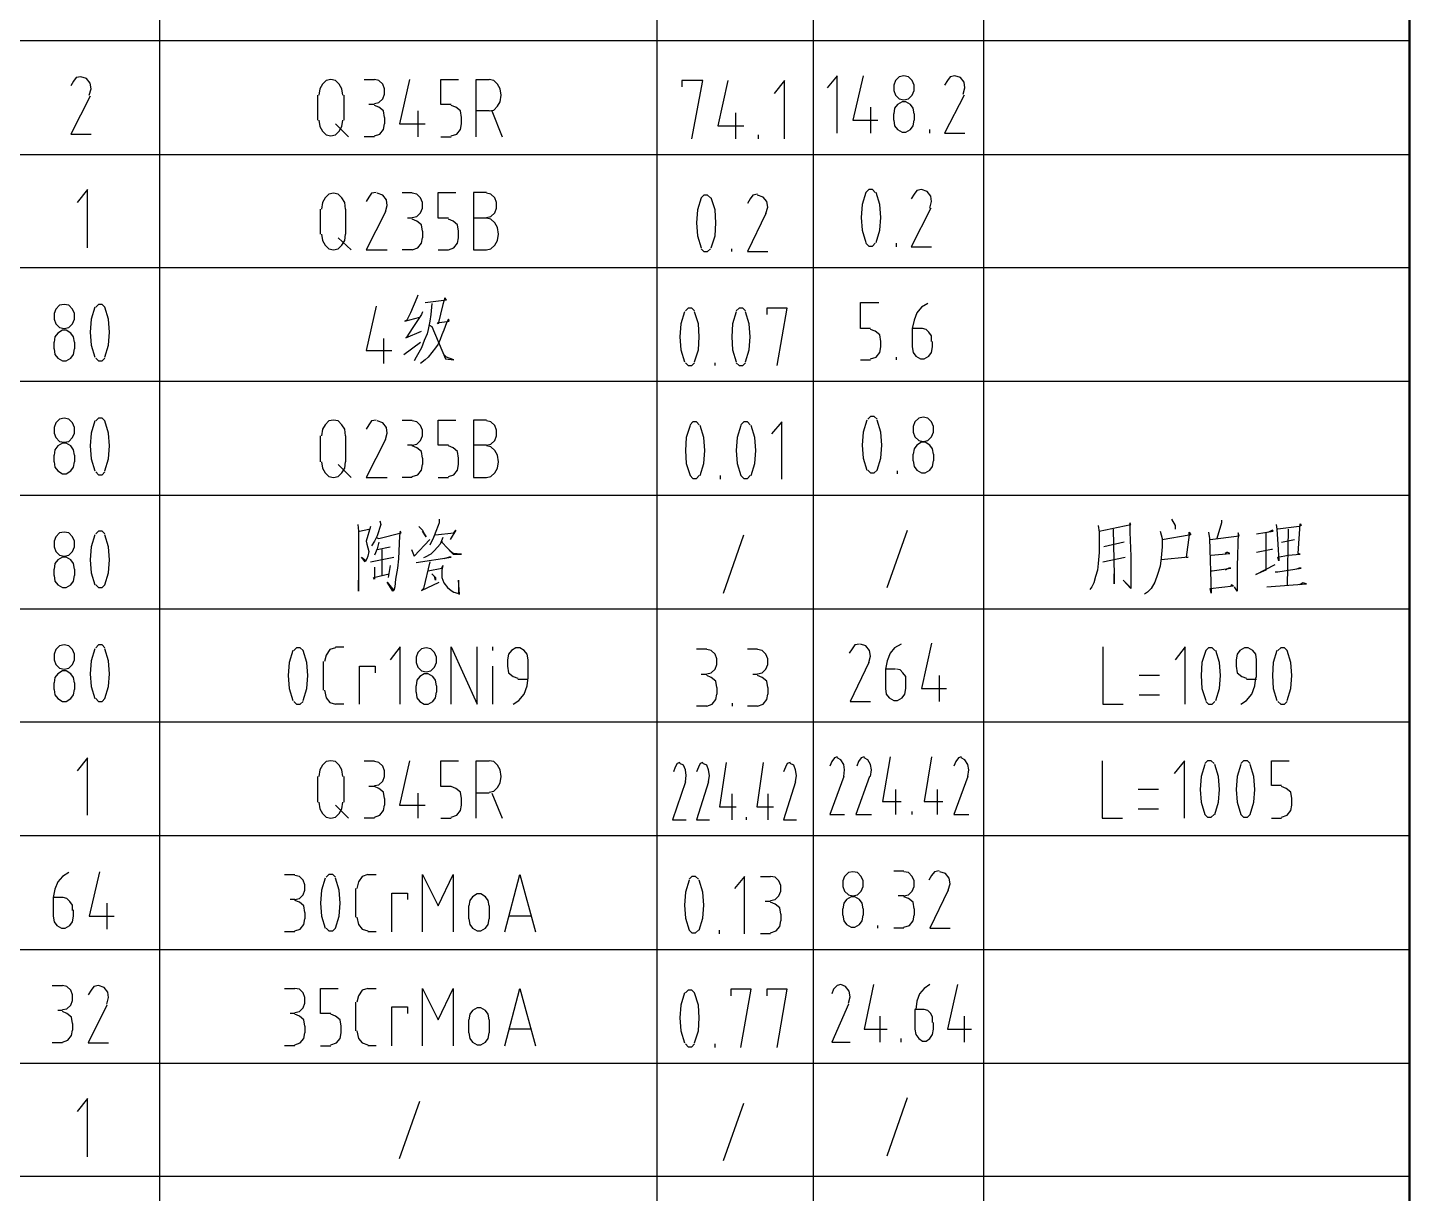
# Model space of a CAD drawing. Header units: millimetres. Extents: x -830 to 4759, y -3917 to 4295.
# Drawn here: x 3786 to 4759, y -1315 to -495 of the extents above; entities that cross this region are included whole.
import ezdxf

# ---------------------------------------------------------------- set-up
doc = ezdxf.new("R2010")
doc.units = ezdxf.units.MM
doc.layers.add('1', color=7, linetype='Continuous')

msp = doc.modelspace()

# ---------------------------------------------------------------- linework, layer by layer
at = {"layer": '1', "color": 0, "lineweight": 50}
for points in [[(-829.97, -3912.18), (-829.97, 4295.37), (4758.8, 4295.37), (4758.8, -3912.18), (-829.97, -3912.18)], [(4758.8, -423.51), (4758.8, -503.66)], [(4758.8, -503.66), (4758.8, -583.81)], [(4758.8, -583.81), (4758.8, -663.3)], [(4758.8, -663.3), (4758.8, -743.45)], [(4758.8, -743.45), (4758.8, -823.6)], [(4758.8, -823.6), (4758.8, -903.74)], [(4758.8, -903.74), (4758.8, -983.24)], [(4758.8, -983.24), (4758.8, -1063.39)], [(4758.8, -1063.39), (4758.8, -1143.53)], [(4758.8, -1143.53), (4758.8, -1223.68)], [(4758.8, -1223.68), (4758.8, -1303.17)], [(4758.8, -1303.17), (4758.8, -1382.67)]]:
    msp.add_lwpolyline(points, dxfattribs=at)
at = {"layer": '1', "color": 0, "lineweight": 25}
for points in [[(3879.14, -423.51), (3879.14, -503.66)], [(4229.05, -423.51), (4229.05, -503.66)], [(4339.17, -423.51), (4339.17, -503.66)], [(4459.07, -423.51), (4459.07, -503.66)], [(2959.08, -503.66), (4758.8, -503.66)], [(2959.08, -503.66), (4758.8, -503.66)], [(3879.14, -503.66), (3879.14, -583.81)], [(4229.05, -503.66), (4229.05, -583.81)], [(4339.17, -503.66), (4339.17, -583.81)], [(4459.07, -503.66), (4459.07, -583.81)], [(3829.62, -542.11), (3830.92, -537.54), (3830.27, -533.64), (3827.67, -530.38), (3823.76, -529.07), (3820.5, -529.73), (3818.54, -532.33), (3816.59, -535.59)], [(4008.16, -542.11), (4007.51, -537.54), (4005.55, -534.29), (4002.95, -531.68), (3999.69, -531.03), (3996.43, -531.68), (3993.82, -534.29), (3991.87, -537.54), (3991.22, -542.11)], [(4023.15, -531.03), (4030.31, -531.03)], [(4030.31, -547.97), (4033.57, -547.32), (4036.18, -544.71), (4037.48, -541.45), (4037.48, -537.54), (4036.18, -534.29), (4033.57, -531.68), (4030.31, -531.03)], [(4055.08, -531.03), (4047.91, -562.31), (4066.15, -562.31)], [(4084.4, -548.62), (4077.23, -548.62), (4077.23, -531.03), (4089.61, -531.03)], [(4101.99, -571.43), (4101.99, -531.03), (4111.11, -531.03)], [(4111.11, -553.18), (4114.37, -552.53), (4116.98, -549.93), (4118.93, -546.67), (4119.58, -542.11), (4118.93, -537.54), (4116.98, -534.29), (4114.37, -531.68), (4111.11, -531.03)], [(4253.81, -572.73), (4261.63, -531.68), (4246.65, -531.68), (4246.65, -536.24)], [(4279.23, -531.68), (4272.06, -563.61), (4290.3, -563.61)], [(4318.97, -572.73), (4318.97, -531.68), (4311.81, -540.8)], [(4356.11, -568.82), (4356.11, -528.42), (4348.95, -536.89)], [(4374.36, -528.42), (4367.19, -559.7), (4384.78, -559.7)], [(4403.03, -528.42), (4399.77, -529.07), (4397.17, -531.68), (4395.86, -534.94), (4395.86, -538.85), (4397.17, -542.11), (4399.77, -544.71), (4403.03, -545.36), (4406.29, -544.71), (4408.89, -542.11), (4410.2, -538.85), (4410.2, -534.94), (4408.89, -531.68), (4406.29, -529.07), (4403.03, -528.42)], [(4444.73, -541.45), (4446.04, -536.89), (4445.38, -532.98), (4442.78, -529.73), (4438.87, -528.42), (4435.61, -529.07), (4433.65, -531.68), (4431.7, -534.94)], [(3830.27, -542.76), (3816.59, -569.47), (3830.92, -569.47)], [(3990.57, -559.7), (3990.57, -542.11)], [(4008.81, -542.11), (4008.81, -559.7)], [(4445.38, -542.11), (4431.7, -568.82), (4446.04, -568.82)], [(4030.31, -548.62), (4026.4, -548.62)], [(4037.48, -557.74), (4036.83, -553.18), (4033.57, -550.58), (4030.31, -549.27)], [(4060.94, -553.18), (4060.94, -571.43)], [(4091.56, -557.74), (4090.91, -553.18), (4087.66, -550.58), (4084.4, -549.27)], [(4111.11, -553.18), (4101.99, -553.18)], [(4113.07, -553.18), (4120.24, -571.43)], [(4379.57, -550.58), (4379.57, -568.82)], [(4410.2, -555.14), (4409.55, -551.23), (4407.59, -548.62), (4404.33, -546.67), (4401.73, -546.67), (4398.47, -548.62), (4396.51, -551.23), (4395.86, -555.14)], [(3991.22, -559.7), (3991.87, -564.26), (3993.82, -567.52), (3996.43, -570.12), (3999.69, -570.78), (4002.95, -570.12), (4005.55, -567.52), (4007.51, -564.26), (4008.16, -559.7)], [(4002.95, -562.31), (4012.07, -571.43)], [(4030.31, -570.78), (4034.22, -569.47), (4036.83, -566.22), (4037.48, -562.31)], [(4037.48, -557.74), (4037.48, -562.31)], [(4084.4, -570.78), (4088.31, -569.47), (4090.91, -566.22), (4091.56, -562.31)], [(4091.56, -562.31), (4091.56, -557.74)], [(4284.44, -554.49), (4284.44, -572.73)], [(4395.86, -559.7), (4395.86, -555.14)], [(4395.86, -559.7), (4396.51, -563.61), (4398.47, -566.22), (4401.73, -568.17), (4404.33, -568.17), (4407.59, -566.22), (4409.55, -563.61), (4410.2, -559.7)], [(4410.2, -555.14), (4410.2, -559.7)], [(4030.31, -571.43), (4023.15, -571.43)], [(4077.23, -571.43), (4084.4, -571.43)], [(4300.73, -572.73), (4300.73, -570.12)], [(4421.27, -568.82), (4421.27, -566.22)], [(2959.08, -583.81), (4758.8, -583.81)], [(2959.08, -583.81), (4758.8, -583.81)], [(3879.14, -583.81), (3879.14, -663.3)], [(4229.05, -583.81), (4229.05, -663.3)], [(4339.17, -583.81), (4339.17, -663.3)], [(4459.07, -583.81), (4459.07, -663.3)], [(3828.32, -649.62), (3828.32, -608.57), (3821.15, -617.69)], [(4010.11, -622.25), (4009.46, -617.69), (4007.51, -614.43), (4004.9, -611.83), (4001.64, -611.18), (3998.39, -611.83), (3995.78, -614.43), (3993.82, -617.69), (3993.17, -622.25)], [(4031.62, -610.52), (4028.36, -611.18), (4026.4, -613.78), (4024.45, -617.04)], [(4038.13, -624.21), (4039.44, -619.65), (4038.79, -615.74), (4036.18, -612.48), (4032.27, -611.18)], [(4049.86, -610.52), (4057.03, -610.52)], [(4057.03, -628.12), (4060.29, -627.47), (4062.89, -624.86), (4064.2, -621.6), (4064.2, -617.69), (4062.89, -614.43), (4060.29, -611.83), (4057.03, -611.18)], [(4082.44, -628.77), (4075.27, -628.77), (4075.27, -610.52), (4087.66, -610.52)], [(4109.16, -610.52), (4100.04, -610.52), (4100.04, -650.92)], [(4109.16, -628.12), (4112.42, -627.47), (4115.02, -624.86), (4116.33, -621.6), (4116.33, -617.69), (4115.02, -614.43), (4112.42, -611.83), (4109.16, -611.18)], [(4266.85, -614.43), (4264.89, -612.48), (4262.28, -612.48), (4260.33, -614.43), (4257.72, -622.9), (4257.07, -632.03), (4257.72, -641.15), (4260.33, -649.62)], [(4300.08, -611.83), (4296.82, -612.48), (4294.86, -615.09), (4292.91, -618.34)], [(4305.94, -625.51), (4307.24, -620.95), (4306.59, -617.04), (4303.99, -613.78), (4300.08, -612.48)], [(4382.83, -610.52), (4380.88, -608.57), (4378.27, -608.57), (4376.31, -610.52), (4373.71, -618.99), (4373.06, -628.12), (4373.71, -637.24), (4376.31, -645.71)], [(4383.48, -645.71), (4386.09, -637.24), (4386.74, -628.12), (4386.09, -618.99), (4383.48, -610.52)], [(4421.27, -621.6), (4422.58, -617.04), (4421.93, -613.13), (4419.32, -609.87), (4415.41, -608.57), (4412.15, -609.22), (4410.2, -611.83), (4408.24, -615.09)], [(3992.52, -639.85), (3992.52, -622.25)], [(4010.11, -622.25), (4010.11, -639.85)], [(4267.5, -649.62), (4270.1, -641.15), (4270.75, -632.03), (4270.1, -622.9), (4267.5, -614.43)], [(4421.93, -621.6), (4408.24, -648.97), (4422.58, -648.97)], [(4038.13, -624.21), (4024.45, -650.92), (4039.44, -650.92)], [(4057.03, -628.77), (4053.77, -628.77)], [(4064.2, -637.89), (4063.55, -633.33), (4060.29, -630.72), (4057.03, -629.42)], [(4089.61, -637.89), (4088.96, -633.33), (4085.7, -630.72), (4082.44, -629.42)], [(4109.16, -628.77), (4100.04, -628.77)], [(4109.16, -650.92), (4112.42, -650.27), (4115.02, -647.67), (4116.98, -644.41), (4117.63, -639.85), (4116.98, -635.28), (4115.02, -632.03), (4112.42, -629.42), (4109.16, -628.77)], [(4305.94, -625.51), (4292.91, -652.23), (4307.24, -652.23)], [(3993.17, -639.85), (3993.82, -644.41), (3995.78, -647.67), (3998.39, -650.27), (4001.64, -650.92), (4004.9, -650.27), (4007.51, -647.67), (4009.46, -644.41), (4010.11, -639.85)], [(4064.2, -637.89), (4064.2, -642.45)], [(4089.61, -642.45), (4089.61, -637.89)], [(4004.9, -642.45), (4014.02, -650.92)], [(4057.03, -650.92), (4049.86, -650.92)], [(4057.03, -650.92), (4060.94, -649.62), (4063.55, -646.36), (4064.2, -642.45)], [(4075.27, -650.92), (4082.44, -650.92)], [(4082.44, -650.92), (4086.35, -649.62), (4088.96, -646.36), (4089.61, -642.45)], [(4100.04, -650.92), (4109.16, -650.92)], [(4260.33, -650.27), (4262.28, -652.23), (4264.89, -652.23), (4266.85, -650.27)], [(4281.83, -652.23), (4281.83, -650.27)], [(4376.31, -646.36), (4378.27, -648.32), (4380.88, -648.32), (4382.83, -646.36)], [(4397.82, -648.97), (4397.82, -646.36)], [(2959.08, -663.3), (4758.8, -663.3)], [(2959.08, -663.3), (4758.8, -663.3)], [(3879.14, -663.3), (3879.14, -743.45)], [(4229.05, -663.3), (4229.05, -743.45)], [(4339.17, -663.3), (4339.17, -743.45)], [(4459.07, -663.3), (4459.07, -743.45)], [(3812.03, -689.37), (3808.77, -690.02), (3806.16, -692.63), (3804.86, -695.88), (3804.86, -699.79), (3806.16, -703.05), (3808.77, -705.66), (3812.03, -706.31), (3815.29, -705.66), (3817.89, -703.05), (3819.2, -699.79), (3819.2, -695.88), (3817.89, -692.63), (3815.29, -690.02), (3812.03, -689.37)], [(3840.7, -726.51), (3843.31, -718.04), (3843.96, -708.92), (3843.31, -699.79), (3840.7, -691.32), (3838.74, -689.37), (3836.14, -689.37), (3834.18, -691.32)], [(4060.94, -682.85), (4060.29, -684.81), (4055.73, -695.23), (4053.12, -700.44), (4051.82, -701.1), (4062.24, -698.49)], [(4070.71, -688.72), (4070.06, -696.54), (4069.41, -701.1), (4068.11, -706.96), (4067.46, -710.22), (4065.5, -714.78), (4063.55, -719.99), (4061.59, -723.25), (4059.64, -726.51), (4058.33, -729.12)], [(4066.15, -688.06), (4081.14, -686.11), (4079.84, -684.81), (4078.53, -689.37), (4075.27, -703.05), (4074.62, -702.4), (4083.09, -701.1), (4082.44, -699.79), (4081.14, -702.4), (4079.18, -707.61), (4077.88, -710.87), (4076.58, -714.13), (4075.27, -717.39), (4073.32, -719.99), (4070.71, -723.25), (4068.11, -726.51), (4066.15, -728.46), (4062.89, -731.07)], [(4379.57, -706.31), (4372.4, -706.31), (4372.4, -688.06), (4385.44, -688.06)], [(4419.97, -688.72), (4415.41, -691.32), (4412.15, -695.23), (4410.2, -700.44), (4408.89, -706.31)], [(3833.53, -691.32), (3830.92, -699.79), (3830.27, -708.92), (3830.92, -718.04), (3833.53, -726.51)], [(4031.62, -690.67), (4024.45, -721.95), (4042.69, -721.95)], [(4064.2, -694.58), (4063.55, -696.54), (4057.03, -706.31), (4053.12, -712.17), (4052.47, -712.83), (4063.55, -708.26)], [(4248.6, -694.58), (4245.99, -703.05), (4245.34, -712.17), (4245.99, -721.3), (4248.6, -729.77)], [(4255.77, -693.93), (4253.81, -691.97), (4251.21, -691.97), (4249.25, -693.93)], [(4255.77, -729.77), (4258.37, -721.3), (4259.03, -712.17), (4258.37, -703.05), (4255.77, -694.58)], [(4285.09, -694.58), (4282.48, -703.05), (4281.83, -712.17), (4282.48, -721.3), (4285.09, -729.77)], [(4291.61, -693.93), (4289.65, -691.97), (4287.04, -691.97), (4285.09, -693.93)], [(4291.61, -729.77), (4294.21, -721.3), (4294.86, -712.17), (4294.21, -703.05), (4291.61, -694.58)], [(4313.76, -732.37), (4320.93, -691.97), (4306.59, -691.97), (4306.59, -696.54)], [(3819.2, -716.08), (3818.54, -712.17), (3816.59, -709.57), (3813.33, -707.61), (3810.73, -707.61), (3807.47, -709.57), (3805.51, -712.17), (3804.86, -716.08)], [(4068.76, -703.7), (4070.71, -705.01), (4080.49, -727.81), (4086.35, -728.46), (4081.14, -726.51), (4079.18, -724.55)], [(4386.74, -715.43), (4386.09, -710.87), (4382.83, -708.26), (4379.57, -706.96)], [(4408.89, -706.31), (4408.89, -719.34)], [(4416.06, -706.31), (4408.89, -706.31)], [(4422.58, -715.43), (4422.58, -711.52), (4420.62, -708.92), (4418.67, -706.96), (4416.06, -706.31)], [(3804.86, -720.64), (3804.86, -716.08)], [(3819.2, -716.08), (3819.2, -720.64)], [(4036.83, -713.48), (4036.83, -731.07)], [(4051.17, -724.55), (4062.89, -716.08)], [(4379.57, -727.81), (4383.48, -726.51), (4386.09, -723.25), (4386.74, -719.34)], [(4386.74, -719.34), (4386.74, -715.43)], [(4408.89, -719.34), (4409.55, -723.25), (4411.5, -725.86), (4414.76, -727.81), (4417.36, -727.81), (4420.62, -725.86), (4422.58, -723.25), (4423.23, -719.34)], [(4423.23, -719.34), (4423.23, -715.43)], [(3804.86, -720.64), (3805.51, -724.55), (3807.47, -727.16), (3810.73, -729.12), (3813.33, -729.12), (3816.59, -727.16), (3818.54, -724.55), (3819.2, -720.64)], [(3834.18, -727.16), (3836.14, -729.12), (3838.74, -729.12), (3840.7, -727.16)], [(4372.4, -728.46), (4379.57, -728.46)], [(4397.82, -728.46), (4397.82, -726.51)], [(4249.25, -730.42), (4251.21, -732.37), (4253.81, -732.37), (4255.77, -730.42)], [(4270.1, -732.37), (4270.1, -730.42)], [(4285.09, -730.42), (4287.04, -732.37), (4289.65, -732.37), (4291.61, -730.42)], [(2959.08, -743.45), (4758.8, -743.45)], [(2959.08, -743.45), (4758.8, -743.45)], [(3879.14, -743.45), (3879.14, -823.6)], [(4229.05, -743.45), (4229.05, -823.6)], [(4339.17, -743.45), (4339.17, -823.6)], [(4459.07, -743.45), (4459.07, -823.6)], [(4384.13, -770.17), (4382.18, -768.21), (4379.57, -768.21), (4377.62, -770.17)], [(3812.03, -769.51), (3808.77, -770.17), (3806.16, -772.77), (3804.86, -776.03), (3804.86, -779.94), (3806.16, -783.2), (3808.77, -785.8), (3812.03, -786.46), (3815.29, -785.8), (3817.89, -783.2), (3819.2, -779.94), (3819.2, -776.03), (3817.89, -772.77), (3815.29, -770.17), (3812.03, -769.51)], [(3833.53, -771.47), (3830.92, -779.94), (3830.27, -789.06), (3830.92, -798.18), (3833.53, -806.66)], [(3840.7, -806.66), (3843.31, -798.18), (3843.96, -789.06), (3843.31, -779.94), (3840.7, -771.47), (3838.74, -769.51), (3836.14, -769.51), (3834.18, -771.47)], [(4010.11, -781.89), (4009.46, -777.33), (4007.51, -774.08), (4004.9, -771.47), (4001.64, -770.82), (3998.39, -771.47), (3995.78, -774.08), (3993.82, -777.33), (3993.17, -781.89)], [(4031.62, -770.82), (4028.36, -771.47), (4026.4, -774.08), (4024.45, -777.33)], [(4038.13, -784.5), (4039.44, -779.94), (4038.79, -776.03), (4036.18, -772.77), (4032.27, -771.47)], [(4049.86, -770.82), (4057.03, -770.82)], [(4057.03, -788.41), (4060.29, -787.76), (4062.89, -785.15), (4064.2, -781.89), (4064.2, -777.99), (4062.89, -774.73), (4060.29, -772.12), (4057.03, -771.47)], [(4082.44, -788.41), (4075.27, -788.41), (4075.27, -770.82), (4087.66, -770.82)], [(4109.16, -770.82), (4100.04, -770.82), (4100.04, -811.22)], [(4109.16, -788.41), (4112.42, -787.76), (4115.02, -785.15), (4116.33, -781.89), (4116.33, -777.99), (4115.02, -774.73), (4112.42, -772.12), (4109.16, -771.47)], [(4252.51, -774.73), (4249.9, -783.2), (4249.25, -792.32), (4249.9, -801.44), (4252.51, -809.91)], [(4259.03, -774.08), (4257.07, -772.12), (4254.46, -772.12), (4252.51, -774.08)], [(4259.68, -809.91), (4262.28, -801.44), (4262.94, -792.32), (4262.28, -783.2), (4259.68, -774.73)], [(4288.35, -774.73), (4285.74, -783.2), (4285.09, -792.32), (4285.74, -801.44), (4288.35, -809.91)], [(4294.86, -774.08), (4292.91, -772.12), (4290.3, -772.12), (4288.35, -774.08)], [(4295.52, -809.91), (4298.12, -801.44), (4298.77, -792.32), (4298.12, -783.2), (4295.52, -774.73)], [(4317.02, -812.52), (4317.02, -772.12), (4309.85, -780.59)], [(4376.97, -770.82), (4374.36, -779.29), (4373.71, -788.41), (4374.36, -797.53), (4376.97, -806)], [(4377.62, -806), (4379.57, -807.96), (4382.18, -807.96), (4384.13, -806), (4386.74, -797.53), (4387.39, -788.41), (4386.74, -779.29), (4384.13, -770.82)], [(4416.71, -768.86), (4413.46, -769.51), (4410.85, -772.12), (4409.55, -775.38), (4409.55, -779.29), (4410.85, -782.55), (4413.46, -785.15), (4416.71, -785.8), (4419.97, -785.15), (4422.58, -782.55), (4423.88, -779.29), (4423.88, -775.38), (4422.58, -772.12), (4419.97, -769.51), (4416.71, -768.86)], [(3819.2, -795.58), (3818.54, -791.67), (3816.59, -789.06), (3813.33, -787.11), (3810.73, -787.11), (3807.47, -789.06), (3805.51, -791.67), (3804.86, -795.58)], [(3992.52, -800.14), (3992.52, -781.89)], [(4010.11, -781.89), (4010.11, -800.14)], [(4038.13, -784.5), (4024.45, -811.22), (4039.44, -811.22)], [(4423.88, -794.93), (4423.23, -791.02), (4421.27, -788.41), (4418.02, -786.46), (4415.41, -786.46), (4412.15, -788.41), (4410.2, -791.02), (4409.55, -794.93)], [(3804.86, -800.14), (3804.86, -795.58)], [(3819.2, -795.58), (3819.2, -800.14)], [(4057.03, -788.41), (4053.77, -788.41)], [(4064.2, -797.53), (4063.55, -792.97), (4060.29, -790.37), (4057.03, -789.06)], [(4089.61, -797.53), (4088.96, -792.97), (4085.7, -790.37), (4082.44, -789.06)], [(4109.16, -788.41), (4100.04, -788.41)], [(4109.16, -811.22), (4112.42, -810.57), (4115.02, -807.96), (4116.98, -804.7), (4117.63, -800.14), (4116.98, -795.58), (4115.02, -792.32), (4112.42, -789.71), (4109.16, -789.06)], [(4409.55, -799.49), (4409.55, -794.93)], [(4423.88, -794.93), (4423.88, -799.49)], [(3804.86, -800.14), (3805.51, -804.05), (3807.47, -806.66), (3810.73, -808.61), (3813.33, -808.61), (3816.59, -806.66), (3818.54, -804.05), (3819.2, -800.14)], [(3993.17, -800.14), (3993.82, -804.7), (3995.78, -807.96), (3998.39, -810.57), (4001.64, -811.22), (4004.9, -810.57), (4007.51, -807.96), (4009.46, -804.7), (4010.11, -800.14)], [(4004.9, -802.09), (4014.02, -811.22)], [(4057.03, -810.57), (4060.94, -809.26), (4063.55, -806), (4064.2, -802.09)], [(4064.2, -797.53), (4064.2, -802.09)], [(4082.44, -810.57), (4086.35, -809.26), (4088.96, -806), (4089.61, -802.09)], [(4089.61, -802.09), (4089.61, -797.53)], [(4398.47, -808.61), (4398.47, -806.66)], [(4409.55, -799.49), (4410.2, -803.4), (4412.15, -806), (4415.41, -807.96), (4418.02, -807.96), (4421.27, -806), (4423.23, -803.4), (4423.88, -799.49)], [(3834.18, -807.31), (3836.14, -809.26), (3838.74, -809.26), (3840.7, -807.31)], [(4057.03, -811.22), (4049.86, -811.22)], [(4075.27, -811.22), (4082.44, -811.22)], [(4100.04, -811.22), (4109.16, -811.22)], [(4252.51, -809.91), (4254.46, -811.87), (4257.07, -811.87), (4259.03, -809.91)], [(4274.01, -812.52), (4274.01, -809.91)], [(4288.35, -809.91), (4290.3, -811.87), (4292.91, -811.87), (4294.86, -809.91)], [(2959.08, -823.6), (4758.8, -823.6)], [(2959.08, -823.6), (4758.8, -823.6)], [(3879.14, -823.6), (3879.14, -903.74)], [(4229.05, -823.6), (4229.05, -903.74)], [(4339.17, -823.6), (4339.17, -903.74)], [(4459.07, -823.6), (4459.07, -903.74)], [(4018.59, -844.45), (4019.24, -849.01), (4019.24, -891.36), (4019.24, -888.11), (4019.24, -883.54)], [(4027.71, -845.75), (4024.45, -856.18), (4025.1, -858.13), (4025.75, -860.74), (4026.4, -863.34), (4025.75, -866.6), (4025.1, -868.56), (4023.8, -870.51), (4021.19, -867.25), (4024.45, -869.86)], [(4034.22, -841.84), (4034.88, -844.45), (4032.27, -852.27), (4030.31, -856.18), (4028.36, -859.44)], [(4061.59, -845.75), (4064.2, -848.36), (4065.5, -850.96), (4066.8, -852.92), (4064.2, -849.01)], [(4075.93, -840.54), (4075.93, -843.15), (4075.27, -845.1), (4072.02, -853.57), (4069.41, -858.78)], [(4539.87, -845.1), (4540.52, -849.66), (4540.52, -854.87), (4540.52, -864), (4539.87, -871.82), (4539.21, -876.38), (4537.91, -880.94), (4536.61, -885.5), (4535.3, -888.11), (4534, -890.06)], [(4540.52, -849.01), (4562.67, -844.45), (4562.02, -843.15), (4562.02, -849.66), (4562.67, -866.6), (4562.67, -875.07), (4562.67, -876.38), (4562.67, -882.89), (4562.67, -886.8), (4562.67, -889.41), (4557.46, -883.54), (4562.02, -888.11)], [(4591.34, -840.54), (4593.95, -845.1), (4593.95, -847.71)], [(4626.53, -841.19), (4626.53, -843.15), (4623.27, -854.22)], [(4664.97, -844.45), (4665.62, -847.71), (4666.28, -858.13), (4666.93, -869.86), (4666.28, -867.25), (4673.44, -865.95), (4681.91, -865.3), (4680.61, -864.65), (4681.91, -843.8), (4682.57, -845.1), (4681.26, -845.75), (4666.28, -847.71)], [(3812.03, -849.66), (3808.77, -850.31), (3806.16, -852.92), (3804.86, -856.18), (3804.86, -860.09), (3806.16, -863.34), (3808.77, -865.95), (3812.03, -866.6), (3815.29, -865.95), (3817.89, -863.34), (3819.2, -860.09), (3819.2, -856.18), (3817.89, -852.92), (3815.29, -850.31), (3812.03, -849.66)], [(3833.53, -851.62), (3830.92, -860.09), (3830.27, -869.21), (3830.92, -878.33), (3833.53, -886.8)], [(3840.7, -850.96), (3838.74, -849.01), (3836.14, -849.01), (3834.18, -850.96)], [(3834.18, -886.8), (3836.14, -888.76), (3838.74, -888.76), (3840.7, -886.8), (3843.31, -878.33), (3843.96, -869.21), (3843.31, -860.09), (3840.7, -851.62)], [(4019.24, -849.01), (4019.89, -849.01), (4026.4, -847.71)], [(4031.62, -853.57), (4033.57, -854.22), (4049.21, -850.31), (4048.56, -849.01), (4047.91, -852.27), (4047.26, -868.56), (4046.6, -875.07), (4045.3, -882.89), (4044.65, -888.11), (4044, -890.71), (4043.35, -891.36), (4039.44, -884.85), (4044, -890.71)], [(4056.38, -862.04), (4058.33, -866.6), (4069.41, -854.87)], [(4078.53, -853.57), (4076.58, -858.13), (4072.67, -862.69), (4070.06, -865.3), (4066.15, -867.25), (4064.85, -867.91)], [(4073.32, -851.62), (4086.35, -850.31), (4087.66, -848.36), (4083.75, -854.87)], [(4275.97, -892.67), (4290.3, -851.62)], [(4391.3, -888.76), (4405.64, -848.36)], [(4550.29, -847.71), (4550.94, -880.29), (4550.94, -886.15), (4550.94, -883.54), (4550.94, -878.98)], [(4583.52, -849.01), (4584.83, -854.22), (4584.83, -860.09), (4584.17, -867.91), (4583.52, -873.77), (4581.57, -879.63), (4579.61, -884.85), (4577.01, -889.41), (4574.4, -892.02), (4572.45, -893.32)], [(4584.83, -854.87), (4603.72, -851.62), (4603.72, -849.66), (4605.03, -851.62), (4603.72, -851.62), (4601.77, -867.25), (4603.07, -867.25), (4584.17, -869.21)], [(4617.41, -849.66), (4618.06, -854.22), (4619.36, -892.67), (4618.71, -889.41), (4635, -887.45), (4633.7, -886.8), (4633.04, -887.45)], [(4618.71, -854.87), (4638.91, -852.27), (4638.26, -850.31), (4637.61, -873.77), (4637.61, -875.07), (4637.61, -891.36), (4635.65, -888.11)], [(4651.29, -850.96), (4663.02, -849.01), (4662.37, -848.36), (4659.76, -849.66), (4657.81, -850.31), (4657.81, -876.38), (4650.64, -879.63), (4664.32, -872.47)], [(4668.88, -856.83), (4678, -854.87)], [(4673.44, -847.71), (4672.79, -887.45)], [(4033.57, -856.83), (4032.27, -861.39), (4030.31, -865.95)], [(4032.27, -862.04), (4041.39, -860.09)], [(4035.53, -862.04), (4035.53, -880.29)], [(4077.88, -856.18), (4077.88, -856.83), (4085.7, -865.3), (4091.56, -865.3), (4085.7, -864.65), (4083.09, -862.69)], [(4558.11, -856.83), (4543.78, -860.09)], [(4619.36, -865.95), (4632.39, -864.65), (4631.09, -864), (4630.44, -864), (4629.13, -864.65)], [(4662.37, -862.04), (4661.71, -862.04), (4651.29, -864)], [(3819.2, -875.73), (3818.54, -871.82), (3816.59, -869.21), (3813.33, -867.25), (3810.73, -867.25), (3807.47, -869.21), (3805.51, -871.82), (3804.86, -875.73)], [(4027.71, -870.51), (4044, -867.25)], [(4030.31, -874.42), (4030.31, -882.89), (4029.66, -881.59), (4040.74, -878.98)], [(4041.39, -873.12), (4040.09, -881.59)], [(4059.64, -871.16), (4084.4, -867.25), (4083.09, -867.25), (4079.18, -868.56)], [(4069.41, -870.51), (4064.85, -889.41), (4063.55, -890.71), (4075.93, -884.85)], [(4068.11, -877.03), (4077.88, -875.07), (4078.53, -873.12), (4077.88, -876.38), (4077.88, -878.33), (4077.88, -881.59), (4079.18, -885.5), (4081.79, -888.76), (4084.4, -890.71), (4086.35, -892.02), (4088.96, -892.67), (4090.26, -893.32), (4089.61, -883.54), (4089.61, -892.67)], [(4543.12, -870.51), (4558.76, -867.25)], [(4619.36, -877.03), (4620.01, -877.03), (4633.04, -875.07), (4631.74, -875.07), (4629.13, -876.38)], [(4664.32, -877.68), (4666.28, -877.68), (4682.57, -875.07), (4681.26, -875.07), (4679.31, -875.73)], [(3804.86, -880.29), (3804.86, -875.73)], [(3804.86, -880.29), (3805.51, -884.2), (3807.47, -886.8), (3810.73, -888.76), (3813.33, -888.76), (3816.59, -886.8), (3818.54, -884.2), (3819.2, -880.29)], [(3819.2, -875.73), (3819.2, -880.29)], [(4070.71, -878.98), (4073.32, -881.59), (4073.32, -883.54), (4072.67, -880.94)], [(4658.46, -888.11), (4686.48, -886.15), (4683.87, -885.5), (4681.26, -886.8)], [(2959.08, -903.74), (4758.8, -903.74)], [(2959.08, -903.74), (4758.8, -903.74)], [(3879.14, -903.74), (3879.14, -983.24)], [(4229.05, -903.74), (4229.05, -983.24)], [(4339.17, -903.74), (4339.17, -983.24)], [(4459.07, -903.74), (4459.07, -983.24)], [(3812.03, -929.16), (3808.77, -929.81), (3806.16, -932.41), (3804.86, -935.67), (3804.86, -939.58), (3806.16, -942.84), (3808.77, -945.45), (3812.03, -946.1), (3815.29, -945.45), (3817.89, -942.84), (3819.2, -939.58), (3819.2, -935.67), (3817.89, -932.41), (3815.29, -929.81), (3812.03, -929.16)], [(3833.53, -931.76), (3830.92, -940.23), (3830.27, -949.36), (3830.92, -958.48), (3833.53, -966.95)], [(3840.7, -931.11), (3838.74, -929.16), (3836.14, -929.16), (3834.18, -931.11)], [(3834.18, -966.95), (3836.14, -968.9), (3838.74, -968.9), (3840.7, -966.95), (3843.31, -958.48), (3843.96, -949.36), (3843.31, -940.23), (3840.7, -931.76)], [(3972.97, -933.07), (3970.37, -941.54), (3969.72, -950.66), (3970.37, -959.78), (3972.97, -968.25)], [(3980.14, -968.25), (3982.75, -959.78), (3983.4, -950.66), (3982.75, -941.54), (3980.14, -933.07), (3978.19, -931.11), (3975.58, -931.11), (3973.63, -933.07)], [(4002.95, -931.11), (3999.04, -932.41), (3996.43, -936.32), (3995.13, -940.89)], [(4002.95, -930.46), (4008.81, -930.46)], [(4048.56, -970.86), (4048.56, -930.46), (4041.39, -939.58)], [(4066.8, -931.11), (4063.55, -931.76), (4060.94, -934.37), (4059.64, -937.63), (4059.64, -941.54), (4060.94, -944.79), (4063.55, -947.4), (4066.8, -948.05), (4070.06, -947.4), (4072.67, -944.79), (4073.97, -941.54), (4073.97, -937.63), (4072.67, -934.37), (4070.06, -931.76), (4066.8, -931.11)], [(4084.4, -970.86), (4084.4, -930.46), (4102.64, -970.86), (4102.64, -930.46)], [(4113.72, -933.07), (4113.72, -930.46)], [(4138.48, -939.58), (4137.83, -935.67), (4135.87, -933.07), (4132.62, -931.11), (4130.01, -931.11), (4126.75, -933.07), (4124.8, -935.67), (4124.14, -939.58)], [(4257.07, -931.76), (4264.24, -931.76)], [(4264.24, -949.36), (4267.5, -948.7), (4270.1, -946.1), (4271.41, -942.84), (4271.41, -938.93), (4270.1, -935.67), (4267.5, -933.07), (4264.24, -932.41)], [(4292.91, -931.76), (4300.08, -931.76)], [(4300.08, -949.36), (4303.33, -948.7), (4305.94, -946.1), (4307.24, -942.84), (4307.24, -938.93), (4305.94, -935.67), (4303.33, -933.07), (4300.08, -932.41)], [(4371.75, -928.5), (4368.49, -929.16), (4366.54, -931.76), (4364.59, -935.02)], [(4378.27, -941.54), (4379.57, -936.98), (4378.92, -933.07), (4376.31, -929.81), (4372.4, -928.5)], [(4401.07, -928.5), (4396.51, -931.11), (4393.26, -935.02), (4391.3, -940.23), (4390, -946.1)], [(4422.58, -927.85), (4415.41, -959.78), (4433, -959.78)], [(4543.12, -930.46), (4543.12, -970.86), (4557.46, -970.86)], [(4601.12, -970.86), (4601.12, -930.46), (4593.95, -939.58)], [(4621.97, -933.07), (4620.01, -931.11), (4617.41, -931.11), (4615.45, -933.07), (4612.84, -941.54), (4612.19, -950.66), (4612.84, -959.78), (4615.45, -968.25)], [(4622.62, -968.25), (4625.23, -959.78), (4625.88, -950.66), (4625.23, -941.54), (4622.62, -933.07)], [(4651.29, -939.58), (4650.64, -935.67), (4648.68, -933.07), (4645.42, -931.11), (4642.82, -931.11), (4639.56, -933.07), (4637.61, -935.67), (4636.95, -939.58)], [(4665.62, -933.07), (4663.02, -941.54), (4662.37, -950.66), (4663.02, -959.78), (4665.62, -968.25)], [(4672.79, -968.25), (4675.4, -959.78), (4676.05, -950.66), (4675.4, -941.54), (4672.79, -933.07), (4670.84, -931.11), (4668.23, -931.11), (4666.28, -933.07)], [(3994.48, -961.08), (3994.48, -940.89)], [(4124.14, -939.58), (4124.14, -944.14)], [(4138.48, -951.96), (4138.48, -939.58)], [(4378.27, -941.54), (4365.24, -968.9), (4379.57, -968.9)], [(4636.95, -939.58), (4636.95, -944.14)], [(4651.29, -951.96), (4651.29, -939.58)], [(3819.2, -955.87), (3818.54, -951.96), (3816.59, -949.36), (3813.33, -947.4), (3810.73, -947.4), (3807.47, -949.36), (3805.51, -951.96), (3804.86, -955.87)], [(4019.89, -970.86), (4019.89, -944.14), (4030.97, -944.14), (4030.97, -948.7)], [(4073.97, -957.83), (4073.32, -953.92), (4071.37, -951.31), (4068.11, -949.36), (4065.5, -949.36), (4062.24, -951.31), (4060.29, -953.92), (4059.64, -957.83)], [(4113.72, -970.86), (4113.72, -944.14)], [(4124.14, -944.14), (4124.8, -948.7), (4128.05, -951.31), (4131.31, -952.61)], [(4128.05, -970.86), (4131.96, -968.25), (4135.87, -963.69), (4137.83, -957.83), (4138.48, -951.96)], [(4264.24, -950.01), (4260.33, -950.01)], [(4271.41, -959.13), (4270.75, -954.57), (4267.5, -951.96), (4264.24, -950.66)], [(4300.08, -950.01), (4296.82, -950.01)], [(4307.24, -959.13), (4306.59, -954.57), (4303.33, -951.96), (4300.08, -950.66)], [(4390, -946.1), (4390, -959.78)], [(4397.17, -946.1), (4390, -946.1)], [(4404.33, -955.22), (4404.33, -951.31), (4402.38, -948.7), (4400.42, -946.75), (4397.82, -946.1)], [(4427.79, -950.66), (4427.79, -968.9)], [(4582.87, -950.66), (4568.54, -950.66)], [(4636.95, -944.14), (4637.61, -948.7), (4640.86, -951.31), (4644.12, -952.61)], [(4640.21, -970.86), (4644.12, -968.25), (4648.03, -963.69), (4649.99, -957.83), (4650.64, -951.96)], [(3804.86, -960.43), (3804.86, -955.87)], [(3804.86, -960.43), (3805.51, -964.34), (3807.47, -966.95), (3810.73, -968.9), (3813.33, -968.9), (3816.59, -966.95), (3818.54, -964.34), (3819.2, -960.43)], [(3819.2, -955.87), (3819.2, -960.43)], [(3995.13, -961.08), (3996.43, -966.3), (3999.04, -969.56), (4002.95, -970.86)], [(4059.64, -962.39), (4059.64, -957.83)], [(4059.64, -962.39), (4060.29, -966.3), (4062.24, -968.9), (4065.5, -970.86), (4068.11, -970.86), (4071.37, -968.9), (4073.32, -966.3), (4073.97, -962.39)], [(4073.97, -957.83), (4073.97, -962.39)], [(4131.31, -953.27), (4138.48, -953.27)], [(4271.41, -959.13), (4271.41, -963.69)], [(4307.24, -959.13), (4307.24, -963.69)], [(4390, -959.78), (4390.65, -963.69), (4392.6, -966.3), (4395.86, -968.25), (4398.47, -968.25), (4401.73, -966.3), (4403.68, -963.69), (4404.33, -959.78)], [(4404.33, -959.78), (4404.33, -955.22)], [(4644.12, -953.27), (4651.29, -953.27)], [(3973.63, -968.9), (3975.58, -970.86), (3978.19, -970.86), (3980.14, -968.9)], [(4008.81, -970.86), (4002.95, -970.86)], [(4264.24, -972.16), (4257.07, -972.16)], [(4264.24, -972.16), (4268.15, -970.86), (4270.75, -967.6), (4271.41, -963.69)], [(4282.48, -972.16), (4282.48, -970.21)], [(4300.08, -972.16), (4292.91, -972.16)], [(4300.08, -972.16), (4303.99, -970.86), (4306.59, -967.6), (4307.24, -963.69)], [(4568.54, -964.34), (4582.87, -964.34)], [(4615.45, -968.9), (4617.41, -970.86), (4620.01, -970.86), (4621.97, -968.9)], [(4666.28, -968.9), (4668.23, -970.86), (4670.84, -970.86), (4672.79, -968.9)], [(2959.08, -983.24), (4758.8, -983.24)], [(2959.08, -983.24), (4758.8, -983.24)], [(3879.14, -983.24), (3879.14, -1063.39)], [(4229.05, -983.24), (4229.05, -1063.39)], [(4339.17, -983.24), (4339.17, -1063.39)], [(4459.07, -983.24), (4459.07, -1063.39)], [(3828.32, -1049.05), (3828.32, -1008.65), (3821.15, -1017.77)], [(4008.16, -1021.68), (4007.51, -1017.12), (4005.55, -1013.86), (4002.95, -1011.26), (3999.69, -1010.61), (3996.43, -1011.26), (3993.82, -1013.86), (3991.87, -1017.12), (3991.22, -1021.68)], [(4023.15, -1010.61), (4030.31, -1010.61)], [(4030.31, -1028.2), (4033.57, -1027.55), (4036.18, -1024.94), (4037.48, -1021.68), (4037.48, -1017.77), (4036.18, -1014.52), (4033.57, -1011.91), (4030.31, -1011.26)], [(4055.08, -1010.61), (4047.91, -1041.88), (4066.15, -1041.88)], [(4084.4, -1028.85), (4077.23, -1028.85), (4077.23, -1010.61), (4089.61, -1010.61)], [(4101.99, -1051.01), (4101.99, -1010.61), (4111.11, -1010.61)], [(4111.11, -1032.76), (4114.37, -1032.11), (4116.98, -1029.5), (4118.93, -1026.24), (4119.58, -1021.68), (4118.93, -1017.12), (4116.98, -1013.86), (4114.37, -1011.26), (4111.11, -1010.61)], [(4356.11, -1008), (4354.16, -1008.65), (4352.2, -1011.26), (4350.9, -1014.52)], [(4360.68, -1021.68), (4361.33, -1017.12), (4360.68, -1013.21), (4358.72, -1009.95), (4356.11, -1008.65)], [(4375.01, -1008), (4373.06, -1008.65), (4371.1, -1011.26), (4369.8, -1014.52)], [(4379.57, -1021.68), (4380.22, -1017.12), (4379.57, -1013.21), (4377.62, -1009.95), (4375.01, -1008.65)], [(4393.26, -1008), (4388.04, -1039.28), (4401.07, -1039.28)], [(4422.58, -1008), (4417.36, -1039.28), (4430.4, -1039.28)], [(4443.43, -1008), (4441.47, -1008.65), (4439.52, -1011.26), (4438.22, -1014.52)], [(4447.99, -1021.68), (4448.64, -1017.12), (4447.99, -1013.21), (4446.04, -1009.95), (4443.43, -1008.65)], [(4542.47, -1010.61), (4542.47, -1051.01), (4556.81, -1051.01)], [(4600.46, -1051.01), (4600.46, -1010.61), (4593.3, -1019.73)], [(4621.32, -1012.56), (4619.36, -1010.61), (4616.75, -1010.61), (4614.8, -1012.56)], [(4646.73, -1012.56), (4644.77, -1010.61), (4642.17, -1010.61), (4640.21, -1012.56)], [(4668.88, -1028.2), (4661.71, -1028.2), (4661.71, -1010.61), (4674.1, -1010.61)], [(4245.34, -1011.91), (4243.39, -1012.56), (4242.08, -1015.17), (4240.78, -1018.43)], [(4249.25, -1025.59), (4249.9, -1021.03), (4249.25, -1017.12), (4247.95, -1013.86), (4245.34, -1012.56)], [(4261.63, -1011.91), (4259.68, -1012.56), (4258.37, -1015.17), (4257.07, -1018.43)], [(4265.54, -1025.59), (4266.19, -1021.03), (4265.54, -1017.12), (4264.24, -1013.86), (4261.63, -1012.56)], [(4277.92, -1011.91), (4273.36, -1043.19), (4285.09, -1043.19)], [(4303.99, -1011.91), (4299.43, -1043.19), (4311.15, -1043.19)], [(4322.88, -1011.91), (4320.93, -1012.56), (4319.62, -1015.17), (4318.32, -1018.43)], [(4326.79, -1025.59), (4327.44, -1021.03), (4326.79, -1017.12), (4325.49, -1013.86), (4322.88, -1012.56)], [(4614.8, -1013.21), (4612.19, -1021.68), (4611.54, -1030.81), (4612.19, -1039.93), (4614.8, -1048.4)], [(4621.97, -1048.4), (4624.57, -1039.93), (4625.23, -1030.81), (4624.57, -1021.68), (4621.97, -1013.21)], [(4640.21, -1013.21), (4637.61, -1021.68), (4636.95, -1030.81), (4637.61, -1039.93), (4640.21, -1048.4)], [(4640.21, -1048.4), (4642.17, -1050.35), (4644.77, -1050.35), (4646.73, -1048.4), (4649.33, -1039.93), (4649.99, -1030.81), (4649.33, -1021.68), (4646.73, -1013.21)], [(3990.57, -1039.93), (3990.57, -1021.68)], [(4008.81, -1021.68), (4008.81, -1039.93)], [(4030.31, -1028.85), (4026.4, -1028.85)], [(4037.48, -1037.32), (4036.83, -1032.76), (4033.57, -1030.15), (4030.31, -1028.85)], [(4091.56, -1037.32), (4090.91, -1032.76), (4087.66, -1030.15), (4084.4, -1028.85)], [(4249.25, -1025.59), (4240.13, -1052.31), (4249.9, -1052.31)], [(4265.54, -1025.59), (4257.07, -1052.31), (4266.19, -1052.31)], [(4326.79, -1025.59), (4318.32, -1052.31), (4327.44, -1052.31)], [(4360.68, -1021.68), (4350.9, -1048.4), (4361.33, -1048.4)], [(4378.92, -1021.68), (4369.15, -1048.4), (4380.22, -1048.4)], [(4397.17, -1030.81), (4397.17, -1048.4)], [(4426.49, -1030.81), (4426.49, -1048.4)], [(4447.99, -1021.68), (4438.22, -1048.4), (4448.64, -1048.4)], [(4582.22, -1030.81), (4567.88, -1030.81)], [(4676.05, -1037.32), (4675.4, -1032.76), (4672.14, -1030.15), (4668.88, -1028.85)], [(3991.22, -1039.93), (3991.87, -1044.49), (3993.82, -1047.75), (3996.43, -1050.35), (3999.69, -1051.01), (4002.95, -1050.35), (4005.55, -1047.75), (4007.51, -1044.49), (4008.16, -1039.93)], [(4037.48, -1037.32), (4037.48, -1041.88)], [(4060.94, -1033.41), (4060.94, -1051.01)], [(4091.56, -1041.88), (4091.56, -1037.32)], [(4111.11, -1033.41), (4101.99, -1033.41)], [(4113.07, -1033.41), (4120.24, -1051.01)], [(4281.83, -1034.06), (4281.83, -1052.31)], [(4307.24, -1034.06), (4307.24, -1052.31)], [(4676.05, -1041.88), (4676.05, -1037.32)], [(4002.95, -1041.88), (4012.07, -1051.01)], [(4030.31, -1050.35), (4034.22, -1049.05), (4036.83, -1045.79), (4037.48, -1041.88)], [(4084.4, -1050.35), (4088.31, -1049.05), (4090.91, -1045.79), (4091.56, -1041.88)], [(4408.89, -1048.4), (4408.89, -1046.44)], [(4567.88, -1044.49), (4582.22, -1044.49)], [(4614.8, -1048.4), (4616.75, -1050.35), (4619.36, -1050.35), (4621.32, -1048.4)], [(4668.88, -1050.35), (4672.79, -1049.05), (4675.4, -1045.79), (4676.05, -1041.88)], [(4030.31, -1051.01), (4023.15, -1051.01)], [(4077.23, -1051.01), (4084.4, -1051.01)], [(4292.26, -1052.31), (4292.26, -1050.35)], [(4661.71, -1051.01), (4668.88, -1051.01)], [(2959.08, -1063.39), (4758.8, -1063.39)], [(2959.08, -1063.39), (4758.8, -1063.39)], [(3879.14, -1063.39), (3879.14, -1143.53)], [(4229.05, -1063.39), (4229.05, -1143.53)], [(4339.17, -1063.39), (4339.17, -1143.53)], [(4459.07, -1063.39), (4459.07, -1143.53)], [(3836.79, -1088.8), (3829.62, -1120.08), (3847.21, -1120.08)], [(4367.19, -1088.8), (4363.93, -1089.45), (4361.33, -1092.06), (4360.02, -1095.31), (4360.02, -1099.22), (4361.33, -1102.48), (4363.93, -1105.09), (4367.19, -1105.74), (4370.45, -1105.09), (4373.06, -1102.48), (4374.36, -1099.22), (4374.36, -1095.31), (4373.06, -1092.06), (4370.45, -1089.45), (4367.19, -1088.8)], [(4395.86, -1088.15), (4403.03, -1088.15)], [(4403.03, -1105.74), (4406.29, -1105.09), (4408.89, -1102.48), (4410.2, -1099.22), (4410.2, -1095.31), (4408.89, -1092.06), (4406.29, -1089.45), (4403.03, -1088.8)], [(4427.79, -1088.15), (4424.53, -1088.8), (4422.58, -1091.4), (4420.62, -1094.66)], [(4434.31, -1101.83), (4435.61, -1097.27), (4434.96, -1093.36), (4432.35, -1090.1), (4428.44, -1088.8)], [(3815.29, -1089.45), (3810.73, -1092.06), (3807.47, -1095.97), (3805.51, -1101.18), (3804.21, -1107.04)], [(3967.11, -1090.75), (3974.28, -1090.75)], [(3974.28, -1108.35), (3977.53, -1107.69), (3980.14, -1105.09), (3981.44, -1101.83), (3981.44, -1097.92), (3980.14, -1094.66), (3977.53, -1092.06), (3974.28, -1091.4)], [(3995.78, -1093.36), (3993.17, -1101.83), (3992.52, -1110.95), (3993.17, -1120.08), (3995.78, -1128.55)], [(4002.95, -1092.71), (4000.99, -1090.75), (3998.39, -1090.75), (3996.43, -1092.71)], [(3996.43, -1128.55), (3998.39, -1130.5), (4000.99, -1130.5), (4002.95, -1128.55), (4005.55, -1120.08), (4006.21, -1110.95), (4005.55, -1101.83), (4002.95, -1093.36)], [(4025.75, -1090.75), (4021.84, -1092.06), (4019.24, -1095.97), (4017.93, -1100.53)], [(4025.75, -1090.75), (4031.62, -1090.75)], [(4064.2, -1131.15), (4064.2, -1090.75), (4075.27, -1112.91), (4085.7, -1090.75), (4085.7, -1131.15)], [(4122.19, -1131.15), (4132.62, -1090.75), (4143.69, -1131.15)], [(4251.86, -1094.66), (4249.25, -1103.13), (4248.6, -1112.26), (4249.25, -1121.38), (4251.86, -1129.85)], [(4258.37, -1094.01), (4256.42, -1092.06), (4253.81, -1092.06), (4251.86, -1094.01)], [(4259.03, -1129.85), (4261.63, -1121.38), (4262.28, -1112.26), (4261.63, -1103.13), (4259.03, -1094.66)], [(4290.95, -1132.46), (4290.95, -1092.06), (4283.79, -1100.53)], [(4302.03, -1092.06), (4309.2, -1092.06)], [(4309.2, -1109), (4312.46, -1108.35), (4315.06, -1105.74), (4316.37, -1102.48), (4316.37, -1098.57), (4315.06, -1095.31), (4312.46, -1092.71), (4309.2, -1092.06)], [(3804.21, -1107.04), (3804.21, -1120.08)], [(3811.38, -1107.04), (3804.21, -1107.04)], [(3817.89, -1116.17), (3817.89, -1112.26), (3815.94, -1109.65), (3813.98, -1107.69), (3811.38, -1107.04)], [(3974.28, -1108.35), (3971.02, -1108.35)], [(4017.28, -1120.73), (4017.28, -1100.53)], [(4042.69, -1131.15), (4042.69, -1103.79), (4053.77, -1103.79), (4053.77, -1108.35)], [(4111.11, -1112.91), (4110.46, -1109), (4108.51, -1106.39), (4105.25, -1104.44), (4102.64, -1104.44), (4099.38, -1106.39), (4097.43, -1109), (4096.78, -1112.91)], [(4374.36, -1114.86), (4373.71, -1110.95), (4371.75, -1108.35), (4368.49, -1106.39), (4365.89, -1106.39), (4362.63, -1108.35), (4360.68, -1110.95), (4360.02, -1114.86)], [(4403.03, -1105.74), (4399.12, -1105.74)], [(4410.2, -1114.86), (4409.55, -1110.3), (4406.29, -1107.69), (4403.03, -1106.39)], [(4434.31, -1101.83), (4421.27, -1128.55), (4435.61, -1128.55)], [(3818.54, -1120.08), (3818.54, -1115.51)], [(3842, -1110.95), (3842, -1129.2)], [(3981.44, -1117.47), (3980.79, -1112.91), (3977.53, -1110.3), (3974.28, -1109)], [(3981.44, -1117.47), (3981.44, -1122.03)], [(4096.78, -1122.03), (4096.78, -1112.91)], [(4111.11, -1112.91), (4111.11, -1122.03)], [(4309.2, -1109.65), (4305.29, -1109.65)], [(4316.37, -1118.77), (4315.72, -1114.21), (4312.46, -1111.6), (4309.2, -1110.3)], [(4360.02, -1119.42), (4360.02, -1114.86)], [(4374.36, -1114.86), (4374.36, -1119.42)], [(4410.2, -1114.86), (4410.2, -1119.42)], [(3804.21, -1120.08), (3804.86, -1123.98), (3806.82, -1126.59), (3810.07, -1128.55), (3812.68, -1128.55), (3815.94, -1126.59), (3817.89, -1123.98), (3818.54, -1120.08)], [(3974.28, -1130.5), (3978.19, -1129.2), (3980.79, -1125.94), (3981.44, -1122.03)], [(4017.93, -1120.73), (4019.24, -1125.94), (4021.84, -1129.2), (4025.75, -1130.5)], [(4096.78, -1122.03), (4097.43, -1125.94), (4099.38, -1128.55), (4102.64, -1130.5), (4105.25, -1130.5), (4108.51, -1128.55), (4110.46, -1125.94), (4111.11, -1122.03)], [(4140.43, -1120.08), (4124.8, -1120.08)], [(4309.2, -1131.8), (4313.11, -1130.5), (4315.72, -1127.24), (4316.37, -1123.33)], [(4316.37, -1118.77), (4316.37, -1123.33)], [(4360.02, -1119.42), (4360.68, -1123.33), (4362.63, -1125.94), (4365.89, -1127.89), (4368.49, -1127.89), (4371.75, -1125.94), (4373.71, -1123.33), (4374.36, -1119.42)], [(4384.78, -1128.55), (4384.78, -1126.59)], [(4403.03, -1127.89), (4406.94, -1126.59), (4409.55, -1123.33), (4410.2, -1119.42)], [(3974.28, -1131.15), (3967.11, -1131.15)], [(4031.62, -1131.15), (4025.75, -1131.15)], [(4251.86, -1129.85), (4253.81, -1131.8), (4256.42, -1131.8), (4258.37, -1129.85)], [(4273.36, -1132.46), (4273.36, -1129.85)], [(4309.2, -1132.46), (4302.03, -1132.46)], [(4403.03, -1128.55), (4395.86, -1128.55)], [(2959.08, -1143.53), (4758.8, -1143.53)], [(2959.08, -1143.53), (4758.8, -1143.53)], [(3879.14, -1143.53), (3879.14, -1223.68)], [(4229.05, -1143.53), (4229.05, -1223.68)], [(4339.17, -1143.53), (4339.17, -1223.68)], [(4459.07, -1143.53), (4459.07, -1223.68)], [(3803.56, -1168.95), (3810.73, -1168.95)], [(3810.73, -1185.89), (3813.98, -1185.24), (3816.59, -1182.63), (3817.89, -1179.37), (3817.89, -1175.46), (3816.59, -1172.2), (3813.98, -1169.6), (3810.73, -1168.95)], [(3842, -1181.98), (3843.31, -1177.42), (3842.65, -1173.51), (3840.05, -1170.25), (3836.14, -1168.95), (3832.88, -1169.6), (3830.92, -1172.2), (3828.97, -1175.46)], [(3967.11, -1170.9), (3974.28, -1170.9)], [(3974.28, -1187.84), (3977.53, -1187.19), (3980.14, -1184.58), (3981.44, -1181.33), (3981.44, -1177.42), (3980.14, -1174.16), (3977.53, -1171.55), (3974.28, -1170.9)], [(3999.69, -1188.49), (3992.52, -1188.49), (3992.52, -1170.9), (4004.9, -1170.9)], [(4025.75, -1170.9), (4021.84, -1172.2), (4019.24, -1176.11), (4017.93, -1180.67)], [(4025.75, -1170.9), (4031.62, -1170.9)], [(4064.2, -1211.3), (4064.2, -1170.9), (4075.27, -1193.05), (4085.7, -1170.9), (4085.7, -1211.3)], [(4122.19, -1211.3), (4132.62, -1170.9), (4143.69, -1211.3)], [(4248.6, -1174.16), (4245.99, -1182.63), (4245.34, -1191.75), (4245.99, -1200.87), (4248.6, -1209.34)], [(4255.77, -1209.34), (4258.37, -1200.87), (4259.03, -1191.75), (4258.37, -1182.63), (4255.77, -1174.16), (4253.81, -1172.2), (4251.21, -1172.2), (4249.25, -1174.16)], [(4288.35, -1212.6), (4295.52, -1171.55), (4281.18, -1171.55), (4281.18, -1176.11)], [(4313.76, -1212.6), (4320.93, -1171.55), (4306.59, -1171.55), (4306.59, -1176.11)], [(4363.93, -1181.33), (4365.24, -1176.76), (4364.59, -1172.85), (4361.98, -1169.6), (4358.72, -1168.29), (4356.11, -1168.95), (4353.51, -1171.55), (4352.2, -1174.81)], [(4381.53, -1168.29), (4375.01, -1199.57), (4391.3, -1199.57)], [(4421.27, -1168.29), (4417.36, -1170.9), (4414.11, -1174.81), (4412.15, -1180.02), (4411.5, -1185.89)], [(4440.82, -1168.29), (4433.65, -1199.57), (4450.6, -1199.57)], [(3842, -1182.63), (3828.97, -1209.34), (3843.31, -1209.34)], [(4017.28, -1200.87), (4017.28, -1180.67)], [(4042.69, -1211.3), (4042.69, -1183.93), (4053.77, -1183.93), (4053.77, -1188.49)], [(4111.11, -1193.05), (4110.46, -1189.14), (4108.51, -1186.54), (4105.25, -1184.58), (4102.64, -1184.58), (4099.38, -1186.54), (4097.43, -1189.14), (4096.78, -1193.05)], [(4363.93, -1181.98), (4352.2, -1208.69), (4365.24, -1208.69)], [(4410.85, -1185.89), (4410.85, -1199.57)], [(4417.36, -1185.89), (4410.85, -1185.89)], [(4423.23, -1195.01), (4423.23, -1191.1), (4421.93, -1188.49), (4419.97, -1186.54), (4417.36, -1185.89)], [(3810.73, -1186.54), (3807.47, -1186.54)], [(3817.89, -1195.66), (3817.24, -1191.1), (3813.98, -1188.49), (3810.73, -1187.19)], [(3817.89, -1195.66), (3817.89, -1200.22)], [(3974.28, -1188.49), (3971.02, -1188.49)], [(3981.44, -1197.62), (3980.79, -1193.05), (3977.53, -1190.45), (3974.28, -1189.14)], [(4006.86, -1197.62), (4006.21, -1193.05), (4002.95, -1190.45), (3999.69, -1189.14)], [(4096.78, -1202.18), (4096.78, -1193.05)], [(4111.11, -1193.05), (4111.11, -1202.18)], [(4386.09, -1190.45), (4386.09, -1208.69)], [(4423.88, -1199.57), (4423.88, -1195.01)], [(4445.38, -1190.45), (4445.38, -1208.69)], [(3810.73, -1208.69), (3814.63, -1207.39), (3817.24, -1204.13), (3817.89, -1200.22)], [(3974.28, -1210.65), (3978.19, -1209.34), (3980.79, -1206.09), (3981.44, -1202.18)], [(3981.44, -1197.62), (3981.44, -1202.18)], [(3999.69, -1210.65), (4003.6, -1209.34), (4006.21, -1206.09), (4006.86, -1202.18)], [(4006.86, -1202.18), (4006.86, -1197.62)], [(4017.93, -1200.87), (4019.24, -1206.09), (4021.84, -1209.34), (4025.75, -1210.65)], [(4096.78, -1202.18), (4097.43, -1206.09), (4099.38, -1208.69), (4102.64, -1210.65), (4105.25, -1210.65), (4108.51, -1208.69), (4110.46, -1206.09), (4111.11, -1202.18)], [(4140.43, -1199.57), (4124.8, -1199.57)], [(4410.85, -1199.57), (4411.5, -1203.48), (4413.46, -1206.09), (4416.06, -1208.04), (4418.67, -1208.04), (4421.27, -1206.09), (4423.23, -1203.48), (4423.88, -1199.57)], [(3810.73, -1209.34), (3803.56, -1209.34)], [(3974.28, -1211.3), (3967.11, -1211.3)], [(3992.52, -1211.3), (3999.69, -1211.3)], [(4031.62, -1211.3), (4025.75, -1211.3)], [(4249.25, -1210), (4251.21, -1211.95), (4253.81, -1211.95), (4255.77, -1210)], [(4270.1, -1212.6), (4270.1, -1210)], [(4401.07, -1208.69), (4401.07, -1206.09)], [(2959.08, -1223.68), (4758.8, -1223.68)], [(2959.08, -1223.68), (4758.8, -1223.68)], [(3879.14, -1223.68), (3879.14, -1303.17)], [(4229.05, -1223.68), (4229.05, -1303.17)], [(4339.17, -1223.68), (4339.17, -1303.17)], [(4459.07, -1223.68), (4459.07, -1303.17)], [(3828.32, -1289.49), (3828.32, -1248.44), (3821.15, -1257.56)], [(4047.91, -1290.79), (4062.24, -1250.4)], [(4275.97, -1292.1), (4290.3, -1251.7)], [(4391.3, -1288.84), (4405.64, -1247.79)], [(2959.08, -1303.17), (4758.8, -1303.17)], [(2959.08, -1303.17), (4758.8, -1303.17)], [(3879.14, -1303.17), (3879.14, -1382.67)], [(4229.05, -1303.17), (4229.05, -1382.67)], [(4339.17, -1303.17), (4339.17, -1382.67)], [(4459.07, -1303.17), (4459.07, -1382.67)]]:
    msp.add_lwpolyline(points, dxfattribs=at)

doc.saveas('drawing.dxf')
